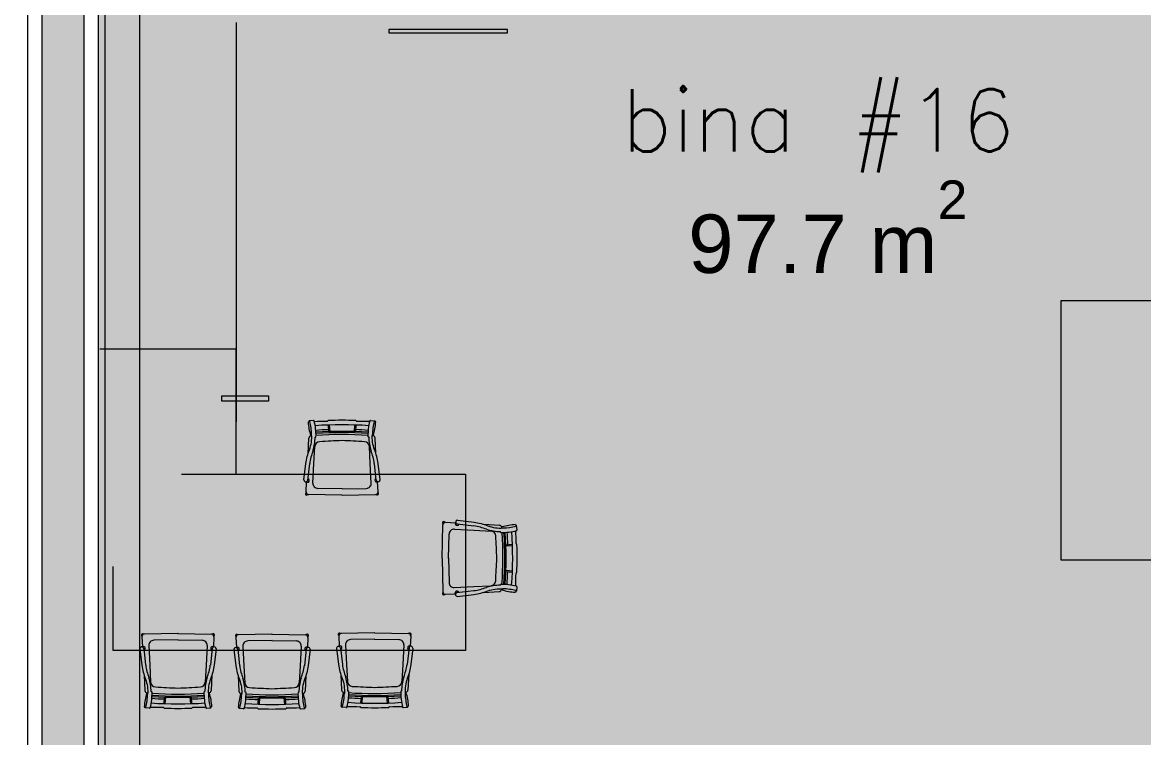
# Model space of a CAD drawing. Header units: millimetres. Extents: x 475616349 to 476941521, y 4620115302 to 4621446928.
# Drawn here: x 476497444 to 476502821, y 4620466805 to 4620470234 of the extents above; entities that cross this region are included whole.
import ezdxf

# ---------------------------------------------------------------- set-up
doc = ezdxf.new("R2010")
doc.units = ezdxf.units.MM
doc.header["$MEASUREMENT"] = 0
for name, color, linetype, lineweight in [('2D Drafting - General_Pen_No__1_Pen_No__7', 7, 'Continuous', 0), ('2D Drafting - General_Pen_No__250_Pen_No__7_Pen_No__7', 7, 'Continuous', 0), ('Annotation - Text_Pen_No__7_Pen_No__142', 142, 'Continuous', 0), ('G-Anno-Nplt_Pen_No__142', 142, 'Continuous', 0), ('G-Anno-Nplt_Pen_No__151', 151, 'Continuous', 0), ('G-Anno-Nplt_Pen_No__4', 7, 'Continuous', 0), ('New_0_Pen_No__7', 7, 'Continuous', 0), ('New_reg_nak_Pen_No__7', 7, 'Continuous', 0), ('New_zoma_Pen_No__4', 7, 'Continuous', 0), ('New_zoma_Pen_No__7', 7, 'Continuous', 0), ('zoma_Pen_No__142', 142, 'Continuous', 0), ('zoma_Pen_No__5_Pen_No__5', 5, 'Continuous', 0)]:
    doc.layers.add(name, color=color, linetype=linetype, lineweight=lineweight)
doc.layers.add('New_zoma', color=7, linetype='Continuous')
doc.layers.add('zoma', color=7, linetype='Continuous')
doc.styles.add('GENERATED_STYLE_1', font='arial.ttf')
doc.styles.add('GENERATED_STYLE_2', font='arial.ttf')
doc.dimstyles.new('GENERATED_STYLE__19', dxfattribs={"dimtxt": 100, "dimasz": 64.421331, "dimexe": 0.18, "dimexo": 3, "dimgap": 0.09, "dimtad": 1, "dimlfac": 0.001, "dimzin": 0, "dimdsep": 46, "dimtxsty": 'GENERATED_STYLE_1', "dimblk": 'ARROWHEAD_2', "dimblk1": 'ARROWHEAD_2', "dimblk2": 'ARROWHEAD_2', "dimcen": 0.09, "dimclrd": 7, "dimclre": 7, "dimclrt": 7, "dimadec": 0, "dimazin": 0, "dimtfac": 1, "dimtdec": 4, "dimtmove": 0, "dimatfit": 3, "dimfxl": 1, "dimtolj": 1, "dimtzin": 0, "dimarcsym": 0})
doc.dimstyles.new('GENERATED_STYLE__2', dxfattribs={"dimtxt": 200, "dimasz": 64.421331, "dimexe": 0.18, "dimexo": 3, "dimgap": 0.09, "dimtad": 1, "dimlfac": 0.001, "dimzin": 0, "dimdsep": 46, "dimtxsty": 'GENERATED_STYLE_2', "dimblk": 'ARROWHEAD_2', "dimblk1": 'ARROWHEAD_2', "dimblk2": 'ARROWHEAD_2', "dimcen": 0.09, "dimclrd": 142, "dimclre": 142, "dimclrt": 142, "dimadec": 0, "dimazin": 0, "dimtfac": 1, "dimtdec": 4, "dimtmove": 0, "dimatfit": 3, "dimfxl": 1, "dimtolj": 1, "dimtzin": 0, "dimarcsym": 0})

# ---------------------------------------------------------------- blocks, each defined once
blk = doc.blocks.new('*D1304', base_point=(476577134.1, 4620325125.7))
at = {"layer": 'New_zoma_Pen_No__4', "color": 7, "linetype": 'Continuous', "lineweight": 0, "transparency": 16777216}
for p, q in [((476497964, 4620474834.4), (476498048.8, 4620474785.5)), ((476498070, 4620474810), (476497942.9, 4620474810)), ((476498006.4, 4620466010), (476498006.4, 4620474810)), ((476497964, 4620466034.4), (476498048.8, 4620465985.5)), ((476498070, 4620466010), (476497942.9, 4620466010)), ((476498006.4, 4620465968.5), (476498006.4, 4620466010))]:
    blk.add_line(p, q, dxfattribs=at)
at = {"layer": 'New_zoma_Pen_No__7', "color": 7, "lineweight": 0, "transparency": 16777216, "insert": (476497986.4, 4620470276.9), "char_height": 100, "attachment_point": 7, "rotation": 90, "style": 'GENERATED_STYLE_1'}
blk.add_mtext('\\A1;{\\pql;\\fArial|b0|i0|c0|p34;8.80}', dxfattribs=at)
blk = doc.blocks.new('ARROWHEAD_2')
at = {"color": 0, "linetype": 'Continuous', "lineweight": 0}
for p, q in [((0, 0), (-1, 0)), ((-0.378, -0.655), (0.378, 0.655))]:
    blk.add_line(p, q, dxfattribs=at)
blk = doc.blocks.new('*D1428', base_point=(476577134.1, 4620325125.7))
at = {"layer": 'zoma_Pen_No__142', "color": 142, "linetype": 'Continuous', "lineweight": 0, "transparency": 16777216}
for p, q in [((476495885.3, 4620471385.5), (476495800.6, 4620471434.4)), ((476495842.9, 4620471410), (476495842.9, 4620471010)), ((476495885.3, 4620470985.5), (476495800.6, 4620471034.4)), ((476495779.4, 4620471010), (476495906.5, 4620471010)), ((476495842.9, 4620471010), (476495843, 4620464510))]:
    blk.add_line(p, q, dxfattribs=at)
blk = doc.blocks.new('*D1430', base_point=(476577134.1, 4620325125.7))
at = {"layer": 'zoma_Pen_No__142', "color": 142, "linetype": 'Continuous', "lineweight": 0, "transparency": 16777216}
for p, q in [((476495842.9, 4620471410), (476495842.9, 4620471010)), ((476495885.3, 4620470985.5), (476495800.6, 4620471034.4)), ((476495779.4, 4620471010), (476495906.5, 4620471010)), ((476495842.9, 4620471010), (476495843, 4620464510)), ((476495885.4, 4620464485.5), (476495800.6, 4620464534.4))]:
    blk.add_line(p, q, dxfattribs=at)
at = {"layer": 'zoma_Pen_No__142', "color": 142, "lineweight": 0, "transparency": 16777216, "char_height": 200, "attachment_point": 7, "rotation": 90.0005, "style": 'GENERATED_STYLE_2'}
for s, insert in [('\\A1;{\\pql;\\fArial CYR|b0|i0|c204|p34;6.50}', (476495803, 4620467493.9)), ('\\A1;{\\pql;\\fArial CYR|b0|i0|c204|p34;0.40}', (476495803, 4620464534.5))]:
    blk.add_mtext(s, dxfattribs=dict(at, insert=insert))
blk = doc.blocks.new('*D1431', base_point=(476577134.1, 4620325125.7))
at = {"layer": 'zoma_Pen_No__142', "color": 142, "linetype": 'Continuous', "lineweight": 0, "transparency": 16777216}
for p, q in [((476495842.9, 4620471010), (476495843, 4620464510)), ((476495779.4, 4620464510), (476495906.6, 4620464510)), ((476495885.4, 4620464485.5), (476495800.6, 4620464534.4)), ((476495843, 4620464510), (476495843, 4620464110)), ((476495800.6, 4620464134.4), (476495885.4, 4620464085.5)), ((476495779.4, 4620464110), (476495906.6, 4620464110)), ((476495843, 4620464110), (476495843, 4620464068.5))]:
    blk.add_line(p, q, dxfattribs=at)
blk = doc.blocks.new('*D1432', base_point=(476577134.1, 4620325125.7))
at = {"layer": 'zoma_Pen_No__142', "color": 142, "linetype": 'Continuous', "lineweight": 0, "transparency": 16777216}
for p, q in [((476495276.5, 4620481880), (476495403.6, 4620481880)), ((476495382.5, 4620481855.5), (476495297.7, 4620481904.4)), ((476495340.1, 4620481921.4), (476495340.1, 4620481880)), ((476495340.1, 4620481880), (476495340.2, 4620464110)), ((476495297.9, 4620464134.4), (476495382.6, 4620464085.5)), ((476495276.7, 4620464110), (476495403.8, 4620464110)), ((476495340.2, 4620464110), (476495340.2, 4620464068.5))]:
    blk.add_line(p, q, dxfattribs=at)
at = {"layer": 'zoma_Pen_No__142', "color": 142, "lineweight": 0, "transparency": 16777216, "insert": (476495300.2, 4620472653), "char_height": 200, "attachment_point": 7, "rotation": 90.0005, "style": 'GENERATED_STYLE_2'}
blk.add_mtext('\\A1;{\\pql;\\fArial CYR|b0|i0|c204|p34;17.77}', dxfattribs=at)

msp = doc.modelspace()

# ---------------------------------------------------------------- hatches: boundary and pattern name
at = {"layer": '2D Drafting - General_Pen_No__250_Pen_No__7_Pen_No__7', "linetype": 'Continuous', "lineweight": 0}
msp.add_hatch(color=7, dxfattribs=at).paths.add_polyline_path([(476497738.366, 4620471009.976), (476497538.366, 4620471009.976), (476497538.366, 4620464509.976), (476497738.366, 4620464509.976)])
at = {"layer": 'G-Anno-Nplt_Pen_No__151', "linetype": 'Continuous', "lineweight": 0, "true_color": 0x1f2f3f}
msp.add_hatch(color=169, dxfattribs=at).paths.add_polyline_path([(476497738.366, 4620474509.976), (476497938.366, 4620474509.976), (476497938.366, 4620474809.976), (476498138.366, 4620474809.976), (476498138.366, 4620475500.163), (476497738.366, 4620475500.163), (476497738.366, 4620475712.812), (476497808.366, 4620475712.812), (476497808.366, 4620480439.976), (476501308.548, 4620480439.976), (476501308.548, 4620481539.976), (476504368.366, 4620481539.976), (476504368.366, 4620481339.976), (476504368.366, 4620477603.595), (476504368.366, 4620474679.976), (476504068.366, 4620474679.976), (476504068.366, 4620473968.957), (476504538.366, 4620473968.957), (476504538.366, 4620471409.976), (476504438.366, 4620471409.976), (476504438.366, 4620471129.975), (476504368.366, 4620471129.975), (476504368.366, 4620470939.976), (476504468.366, 4620470939.976), (476504468.366, 4620466079.976), (476497808.366, 4620466079.975), (476497808.366, 4620470349.788), (476498208.366, 4620470349.788), (476498208.366, 4620471179.976), (476498008.366, 4620471179.976), (476498008.366, 4620471479.976), (476497808.366, 4620471479.976), (476497808.366, 4620473782.811), (476497738.366, 4620473782.811)])

# ---------------------------------------------------------------- linework, layer by layer
at = {"layer": '2D Drafting - General_Pen_No__1_Pen_No__7', "color": 7, "linetype": 'Continuous', "lineweight": 0, "flags": 128}
msp.add_lwpolyline([(476497538.366, 4620464509.976), (476497538.366, 4620471009.976), (476497838.366, 4620471009.976), (476497838.366, 4620464509.976)], close=True, dxfattribs=at)
at = {"layer": 'G-Anno-Nplt_Pen_No__4', "color": 7, "linetype": 'Continuous', "lineweight": 0, "flags": 128}
msp.add_lwpolyline([(476504468.366, 4620466079.976), (476497808.366, 4620466079.975), (476497808.366, 4620470349.788), (476498208.366, 4620470349.788), (476498208.366, 4620471179.976), (476498008.366, 4620471179.976), (476498008.366, 4620471479.976), (476497808.366, 4620471479.976), (476497808.366, 4620473782.811), (476497738.366, 4620473782.811), (476497738.366, 4620474509.976), (476497938.366, 4620474509.976), (476497938.366, 4620474809.976), (476498138.366, 4620474809.976), (476498138.366, 4620475500.163), (476497738.366, 4620475500.163), (476497738.366, 4620475712.812), (476497808.366, 4620475712.812), (476497808.366, 4620480439.976)], dxfattribs=at)
at = {"layer": 'New_0_Pen_No__7', "color": 7, "linetype": 'Continuous', "lineweight": 0}
for p, q in [((476498814.414, 4620468317.79), (476498818.09, 4620468318.727)), ((476498818.016, 4620468319.018), (476498818.09, 4620468318.727)), ((476498839.844, 4620468325.493), (476498818.688, 4620468322.97)), ((476498908.576, 4620468323.865), (476498907.313, 4620468322.239)), ((476498909.488, 4620468303.332), (476498912.377, 4620468272.047)), ((476498915.573, 4620468303.643), (476498918.469, 4620468272.266)), ((476499037.32, 4620468303.777), (476499034.492, 4620468272.394)), ((476499043.405, 4620468303.48), (476499040.586, 4620468272.189)), ((476499044.272, 4620468324.015), (476499045.538, 4620468322.391)), ((476499113, 4620468325.794), (476499134.162, 4620468323.318)), ((476499134.843, 4620468319.367), (476499134.769, 4620468319.076)), ((476499138.447, 4620468318.147), (476499134.769, 4620468319.076)), ((476498813.584, 4620468165.987), (476498817.425, 4620468240.53)), ((476498850.056, 4620468245.924), (476498848.023, 4620468245.909)), ((476499102.964, 4620468246.203), (476499104.997, 4620468246.192)), ((476499139.611, 4620468166.346), (476499135.606, 4620468240.881)), ((476498842.05, 4620468118.683), (476498846.263, 4620468200.444)), ((476499112.105, 4620468118.981), (476499107.712, 4620468200.732)), ((476498812.265, 4620468038.012), (476498821.536, 4620468118.661)), ((476498837.234, 4620468025.21), (476498842.05, 4620468118.683)), ((476499117.128, 4620468025.518), (476499112.105, 4620468118.981)), ((476499141.213, 4620468038.374), (476499131.764, 4620468119.003)), ((476498804.14, 4620467982.697), (476498806.594, 4620468030.316)), ((476498817.502, 4620468043.814), (476498816.4, 4620468044.731)), ((476499135.963, 4620468044.165), (476499137.063, 4620468045.084)), ((476499149.46, 4620467983.078), (476499146.901, 4620468030.691)), ((476498976.283, 4620467967.262), (476498816.098, 4620467969.898)), ((476498977.745, 4620467997.693), (476498861.149, 4620467999.612)), ((476498976.677, 4620467997.691), (476499093.268, 4620467999.867)), ((476498977.351, 4620467967.263), (476499137.53, 4620467970.253)), ((476499457.667, 4620467665.569), (476499460.952, 4620467825.742)), ((476499473.8, 4620467837.648), (476499521.408, 4620467835.001)), ((476499516.178, 4620467804.382), (476499609.631, 4620467799.187)), ((476499529.081, 4620467829.298), (476499609.691, 4620467819.701)), ((476499534.861, 4620467824.038), (476499535.783, 4620467825.136)), ((476499609.631, 4620467799.187), (476499691.373, 4620467794.643)), ((476499657.05, 4620467827.461), (476499731.577, 4620467823.318)), ((476499736.838, 4620467790.666), (476499736.831, 4620467792.699)), ((476499808.848, 4620467826.016), (476499809.77, 4620467822.336)), ((476499810.061, 4620467822.409), (476499809.77, 4620467822.336)), ((476499816.448, 4620467800.555), (476499814.011, 4620467821.721)), ((476499488.091, 4620467663.983), (476499490.483, 4620467780.57)), ((476499794.005, 4620467731.001), (476499762.709, 4620467728.239)), ((476499794.291, 4620467724.915), (476499762.903, 4620467722.146)), ((476499814.541, 4620467731.83), (476499812.92, 4620467733.099)), ((476499457.664, 4620467664.5), (476499460.004, 4620467504.311)), ((476499488.095, 4620467665.052), (476499489.798, 4620467548.452)), ((476499793.61, 4620467597.085), (476499762.331, 4620467600.031)), ((476499793.932, 4620467603.169), (476499762.561, 4620467606.123)), ((476499814.141, 4620467596.135), (476499812.513, 4620467594.875)), ((476499515.352, 4620467524.489), (476499608.834, 4620467529.133)), ((476499608.834, 4620467529.133), (476499690.602, 4620467533.195)), ((476499736.092, 4620467537.758), (476499736.073, 4620467535.725)), ((476499815.642, 4620467527.4), (476499813.08, 4620467506.248)), ((476499472.781, 4620467492.329), (476499520.404, 4620467494.695)), ((476499528.111, 4620467500.352), (476499608.776, 4620467509.474)), ((476499533.922, 4620467505.578), (476499534.837, 4620467504.475)), ((476499656.088, 4620467501.435), (476499730.638, 4620467505.138)), ((476499807.892, 4620467501.984), (476499808.836, 4620467505.658)), ((476499809.127, 4620467505.584), (476499808.836, 4620467505.658)), ((476499132.956, 4620467307.1), (476498972.776, 4620467304.198)), ((476499134.025, 4620467307.101), (476499294.209, 4620467304.378)), ((476498017.282, 4620467288.394), (476498019.815, 4620467240.78)), ((476498189.399, 4620467304.116), (476498029.218, 4620467301.213)), ((476498190.057, 4620467273.687), (476498073.464, 4620467271.574)), ((476498188.988, 4620467273.687), (476498305.584, 4620467271.704)), ((476498190.467, 4620467304.116), (476498350.651, 4620467301.393)), ((476498362.602, 4620467288.588), (476498360.122, 4620467240.97)), ((476498468.159, 4620467285.41), (476498470.692, 4620467237.795)), ((476498640.276, 4620467301.131), (476498480.096, 4620467298.229)), ((476498640.934, 4620467270.703), (476498524.342, 4620467268.59)), ((476498639.866, 4620467270.702), (476498756.461, 4620467268.72)), ((476498641.345, 4620467301.132), (476498801.528, 4620467298.409)), ((476498813.479, 4620467285.603), (476498811, 4620467237.986)), ((476498960.84, 4620467291.379), (476498963.372, 4620467243.764)), ((476499133.615, 4620467276.671), (476499017.022, 4620467274.559)), ((476499132.546, 4620467276.671), (476499249.141, 4620467274.689)), ((476499306.159, 4620467291.572), (476499303.68, 4620467243.955)), ((476498025.499, 4620467233.093), (476498034.904, 4620467152.46)), ((476498030.745, 4620467227.3), (476498029.645, 4620467226.382)), ((476498049.591, 4620467245.937), (476498054.563, 4620467152.471)), ((476498329.485, 4620467246.093), (476498324.618, 4620467152.622)), ((476498354.447, 4620467233.278), (476498345.132, 4620467152.634)), ((476498349.207, 4620467227.479), (476498350.308, 4620467226.561)), ((476498476.376, 4620467230.109), (476498485.781, 4620467149.476)), ((476498481.623, 4620467224.316), (476498480.522, 4620467223.397)), ((476498500.469, 4620467242.952), (476498505.44, 4620467149.487)), ((476498780.363, 4620467243.109), (476498775.496, 4620467149.638)), ((476498805.324, 4620467230.293), (476498796.01, 4620467149.65)), ((476498800.084, 4620467224.494), (476498801.186, 4620467223.577)), ((476498969.057, 4620467236.078), (476498978.461, 4620467155.444)), ((476498974.303, 4620467230.285), (476498973.203, 4620467229.366)), ((476498993.149, 4620467248.921), (476498998.121, 4620467155.455)), ((476499273.043, 4620467249.078), (476499268.176, 4620467155.607)), ((476499298.004, 4620467236.262), (476499288.69, 4620467155.618)), ((476499292.764, 4620467230.463), (476499293.866, 4620467229.546)), ((476498054.563, 4620467152.471), (476498058.912, 4620467070.718)), ((476498324.618, 4620467152.622), (476498320.361, 4620467070.864)), ((476498505.44, 4620467149.487), (476498509.789, 4620467067.734)), ((476498775.496, 4620467149.638), (476498771.238, 4620467067.88)), ((476498998.121, 4620467155.455), (476499002.469, 4620467073.702)), ((476499268.176, 4620467155.607), (476499263.919, 4620467073.849)), ((476498027.031, 4620467105.12), (476498030.996, 4620467030.584)), ((476498353.058, 4620467105.303), (476498349.177, 4620467030.762)), ((476498477.908, 4620467102.136), (476498481.873, 4620467027.599)), ((476498803.936, 4620467102.319), (476498800.054, 4620467027.778)), ((476498970.589, 4620467108.105), (476498974.554, 4620467033.568)), ((476499296.616, 4620467108.287), (476499292.734, 4620467033.746)), ((476498063.635, 4620467025.244), (476498061.602, 4620467025.256)), ((476498123.163, 4620466967.935), (476498125.999, 4620466999.225)), ((476498129.248, 4620466967.635), (476498132.093, 4620466999.016)), ((476498250.995, 4620466967.703), (476498248.115, 4620466999.081)), ((476498257.08, 4620466968.01), (476498254.208, 4620466999.296)), ((476498316.543, 4620467025.386), (476498318.577, 4620467025.4)), ((476498514.513, 4620467022.26), (476498512.479, 4620467022.272)), ((476498574.041, 4620466964.951), (476498576.877, 4620466996.24)), ((476498580.125, 4620466964.65), (476498582.97, 4620466996.032)), ((476498701.873, 4620466964.719), (476498698.993, 4620466996.097)), ((476498707.957, 4620466965.026), (476498705.086, 4620466996.312)), ((476498767.421, 4620467022.401), (476498769.454, 4620467022.416)), ((476499007.193, 4620467028.228), (476499005.16, 4620467028.24)), ((476499066.721, 4620466970.92), (476499069.557, 4620467002.209)), ((476499072.806, 4620466970.619), (476499075.65, 4620467002)), ((476499194.553, 4620466970.687), (476499191.673, 4620467002.065)), ((476499200.637, 4620466970.995), (476499197.766, 4620467002.281)), ((476499260.101, 4620467028.37), (476499262.134, 4620467028.384)), ((476498028.113, 4620466953.319), (476498031.791, 4620466952.388)), ((476498031.717, 4620466952.097), (476498031.791, 4620466952.388)), ((476498053.556, 4620466945.658), (476498032.395, 4620466948.146)), ((476498122.285, 4620466947.401), (476498121.019, 4620466949.025)), ((476498257.981, 4620466947.477), (476498259.245, 4620466949.102)), ((476498326.712, 4620466945.811), (476498347.87, 4620466948.323)), ((476498352.146, 4620466953.501), (476498348.47, 4620466952.566)), ((476498348.544, 4620466952.275), (476498348.47, 4620466952.566)), ((476498478.99, 4620466950.335), (476498482.668, 4620466949.404)), ((476498482.594, 4620466949.113), (476498482.668, 4620466949.404)), ((476498504.434, 4620466942.674), (476498483.273, 4620466945.162)), ((476498573.162, 4620466944.416), (476498571.897, 4620466946.041)), ((476498708.858, 4620466944.492), (476498710.122, 4620466946.118)), ((476498777.589, 4620466942.827), (476498798.747, 4620466945.338)), ((476498803.024, 4620466950.517), (476498799.347, 4620466949.582)), ((476498799.421, 4620466949.29), (476498799.347, 4620466949.582)), ((476498971.671, 4620466956.304), (476498975.348, 4620466955.373)), ((476498975.275, 4620466955.082), (476498975.348, 4620466955.373)), ((476498997.114, 4620466948.643), (476498975.953, 4620466951.13)), ((476499065.843, 4620466950.385), (476499064.577, 4620466952.009)), ((476499201.539, 4620466950.461), (476499202.802, 4620466952.087)), ((476499270.269, 4620466948.796), (476499291.427, 4620466951.307)), ((476499295.704, 4620466956.485), (476499292.027, 4620466955.55)), ((476499292.101, 4620466955.259), (476499292.027, 4620466955.55))]:
    msp.add_line(p, q, dxfattribs=at)
for points in [[(476498468.819, 4620470233.572), (476498468.819, 4620468318.461)], [(476498468.819, 4620468067.635), (476498468.819, 4620468667.635), (476497814.653, 4620468667.635)], [(476498794.123, 4620468040.097), (476498803.152, 4620468118.64)], [(476499159.35, 4620468040.5), (476499150.148, 4620468119.023)], [(476498206.651, 4620468067.635), (476499569.057, 4620468067.635), (476499569.057, 4620467222.175), (476497878.819, 4620467222.175), (476497878.819, 4620467625.673)], [(476499531.24, 4620467847.432), (476499609.746, 4620467838.085)], [(476499530.162, 4620467482.206), (476499608.722, 4620467491.09)], [(476498007.361, 4620467230.978), (476498016.52, 4620467152.45)], [(476498372.587, 4620467231.182), (476498363.516, 4620467152.644)], [(476498458.238, 4620467227.993), (476498467.397, 4620467149.465)], [(476498823.465, 4620467228.198), (476498814.394, 4620467149.66)], [(476498950.918, 4620467233.962), (476498960.077, 4620467155.434)], [(476499316.145, 4620467234.167), (476499307.074, 4620467155.628)]]:
    msp.add_lwpolyline(points, dxfattribs=at)
for points in [[(476499201.232, 4620470198.918), (476499201.232, 4620470184.088), (476499770.705, 4620470184.088), (476499770.705, 4620470198.918)], [(476502424.253, 4620467657.44), (476503238, 4620467657.44), (476503238, 4620468898.145), (476502424.253, 4620468898.145)], [(476498399.802, 4620468443.135), (476498623.298, 4620468443.135), (476498623.298, 4620468418.319), (476498399.802, 4620468418.319)]]:
    msp.add_lwpolyline(points, close=True, dxfattribs=at)
for points in [[(476498803.207, 4620468118.641, -0.05838097), (476498820.268, 4620468185.349, 0.11288216), (476498830.692, 4620468258.156)], [(476499150.093, 4620468119.023, 0.05838097), (476499132.885, 4620468185.694, -0.11288216), (476499122.301, 4620468258.477)], [(476498802.74, 4620468030.933), (476498805.063, 4620468030.604, -0.08130171), (476498810.407, 4620468028.932)], [(476499150.753, 4620468031.317), (476499148.432, 4620468030.983, 0.08130171), (476499143.091, 4620468029.299)], [(476499522.041, 4620467838.852), (476499521.702, 4620467836.531, -0.08130171), (476499520.009, 4620467831.193)], [(476499609.746, 4620467838.029, -0.05838097), (476499676.384, 4620467820.699, 0.11288216), (476499749.148, 4620467809.98)], [(476499521.015, 4620467490.84), (476499520.689, 4620467493.163, 0.08130171), (476499519.028, 4620467498.511)], [(476499608.722, 4620467491.145, 0.05838097), (476499675.462, 4620467508.083, -0.11288216), (476499748.288, 4620467518.372)], [(476498015.963, 4620467240.156), (476498018.284, 4620467240.489, 0.08130171), (476498023.626, 4620467242.17)], [(476498363.975, 4620467240.351), (476498361.653, 4620467240.682, -0.08130171), (476498356.31, 4620467242.356)], [(476498466.84, 4620467237.172), (476498469.162, 4620467237.505, 0.08130171), (476498474.503, 4620467239.185)], [(476498814.853, 4620467237.367), (476498812.531, 4620467237.697, -0.08130171), (476498807.187, 4620467239.372)], [(476498959.52, 4620467243.14), (476498961.842, 4620467243.473, 0.08130171), (476498967.184, 4620467245.154)], [(476499307.533, 4620467243.335), (476499305.211, 4620467243.666, -0.08130171), (476499299.867, 4620467245.34)], [(476498016.575, 4620467152.45, 0.05838097), (476498033.747, 4620467085.77, -0.11288216), (476498044.291, 4620467012.98)], [(476498363.461, 4620467152.644, -0.05838097), (476498346.364, 4620467085.945, 0.11288216), (476498335.901, 4620467013.144)], [(476498467.453, 4620467149.465, 0.05838097), (476498484.624, 4620467082.785, -0.11288216), (476498495.169, 4620467009.996)], [(476498814.338, 4620467149.66, -0.05838097), (476498797.241, 4620467082.96, 0.11288216), (476498786.778, 4620467010.159)], [(476498960.133, 4620467155.434, 0.05838097), (476498977.305, 4620467088.754, -0.11288216), (476498987.849, 4620467015.965)], [(476499307.019, 4620467155.628, -0.05838097), (476499289.922, 4620467088.929, 0.11288216), (476499279.459, 4620467016.128)]]:
    msp.add_lwpolyline(points, format="xyb", dxfattribs=at)
for centre, radius, start, end in [((476499422.695, 4620445110.166), 23220.515, 91.101231, 91.2629052), ((476498581.322, 4620445109.239), 23220.515, 88.8633845, 89.0250587), ((476499091.754, 4620468334.503), 277.843, 183.448597, 196.847169), ((476498820.61, 4620468320.61), 3.044, 129.159043, 211.547831), ((476498819.048, 4620468319.948), 3.044, 14.411447, 96.800229), ((476498551.717, 4620468251.252), 279.06, 1.41759, 14.411445), ((476498840.205, 4620468322.471), 3.044, 14.411451, 96.800225), ((476498572.873, 4620468253.775), 279.06, 358.754779, 14.411445), ((476499428.58, 4620445106.452), 23220.515, 91.292078, 91.4424412), ((476498976.72, 4620466549.743), 1755.051, 85.815151, 94.203832), ((476498978.414, 4620466518.239), 1764.182, 92.172535, 94.145759), ((476498978.414, 4620466518.239), 1755.051, 85.980531, 94.145759), ((476498904.909, 4620468324.106), 3.044, 271.292069, 322.168652), ((476498910.98, 4620468321.998), 3.044, 91.2629, 142.168644), ((476498978.414, 4620466518.239), 1764.182, 85.980531, 87.953755), ((476499041.872, 4620468322.142), 3.044, 37.957628, 88.863387), ((476499047.938, 4620468324.263), 3.044, 217.957615, 268.834211), ((476498575.444, 4620445105.511), 23220.515, 88.6838475, 88.8342108), ((476499380.128, 4620468254.665), 279.06, 165.714845, 181.371511), ((476499112.646, 4620468322.771), 3.044, 83.326049, 165.714842), ((476499401.291, 4620468252.188), 279.06, 165.714845, 178.7087), ((476498861.071, 4620468334.249), 277.843, 343.279121, 356.677692), ((476499133.808, 4620468320.295), 3.044, 83.326055, 165.714857), ((476499132.245, 4620468320.954), 3.044, 328.578458, 50.967248), ((476498829.583, 4620468239.904), 12.174, 98.199917, 177.050359), ((476498828.749, 4620468254.861), 3.044, 196.847175, 273.135668), ((476500096.503, 4620445113.176), 23173.34, 93.1302774, 93.1356583), ((476498584.111, 4620468253.611), 264.024, 343.539, 358.328347), ((476498870.579, 4620468199.191), 24.348, 93.040761, 177.050359), ((476498850.042, 4620468247.75), 1.826, 270.430594, 358.754778), ((476498978.414, 4620466518.239), 1748.964, 85.974593, 94.151696), ((476498978.414, 4620466518.239), 1739.833, 85.957384, 94.168906), ((476500096.935, 4620445113.184), 23142.905, 92.7745716, 93.0407614), ((476497907.931, 4620445110.772), 23142.905, 87.0855282, 87.3517179), ((476499083.399, 4620468199.425), 24.348, 3.075932, 87.085528), ((476499102.974, 4620468248.029), 1.826, 181.371515, 269.695689), ((476499368.891, 4620468254.476), 264.024, 181.797943, 196.58729), ((476497907.505, 4620445110.764), 23173.34, 86.9906224, 86.9960034), ((476499124.251, 4620468255.186), 3.044, 266.990623, 343.279126), ((476499123.449, 4620468240.228), 12.174, 3.075932, 81.926371), ((476499096.425, 4620468079.186), 277.599, 158.971742, 171.824801), ((476498856.963, 4620468078.922), 277.599, 8.301488, 21.154548), ((476498803.315, 4620468040.107), 9.192, 180.063148, 0.063143), ((476498810.283, 4620468038.124), 9.192, 270.774773, 38.246102), ((476498814.187, 4620468046.223), 1.085, 199.923352, 284.262495), ((476498814.995, 4620468043.042), 2.196, 50.238305, 104.262529), ((476498861.55, 4620468023.957), 24.348, 177.050357, 269.05713), ((476499092.814, 4620468024.212), 24.348, 271.069159, 3.075932), ((476499143.195, 4620468038.49), 9.192, 141.880188, 269.351518), ((476499138.472, 4620468043.399), 2.196, 75.863781, 129.887992), ((476499139.273, 4620468046.581), 1.085, 255.863755, 340.202947), ((476499150.158, 4620468040.49), 9.192, 180.063143, 0.063148), ((476498807.402, 4620467973.76), 6.087, 118.576228, 327.531254), ((476498816.298, 4620467982.071), 12.174, 177.050357, 269.05713), ((476498976.784, 4620467997.693), 30.436, 269.057145, 271.069175), ((476498976.81, 4620467973.341), 6.087, 269.057145, 271.069175), ((476499137.303, 4620467982.425), 12.174, 271.069162, 3.075933), ((476499146.217, 4620467974.133), 6.087, 212.595042, 61.550055), ((476499531.213, 4620467838.24), 9.192, 89.830995, 269.830995), ((476499464.849, 4620467834.422), 6.087, 28.344082, 237.299104), ((476499473.124, 4620467825.492), 12.174, 86.818205, 178.824986), ((476499514.826, 4620467780.071), 24.348, 86.818207, 178.82498), ((476499529.2, 4620467831.28), 9.192, 180.542617, 308.013956), ((476499534.1, 4620467826.548), 2.196, 320.006141, 14.030363), ((476499537.284, 4620467827.344), 1.085, 109.691201, 194.030386), ((476499569.103, 4620467544.974), 277.599, 68.739592, 81.592652), ((476499745.603, 4620468056.577), 264.024, 253.30685, 268.096197), ((476499690.022, 4620467770.332), 24.348, 2.808609, 86.818207), ((476499730.901, 4620467811.162), 12.174, 7.967771, 86.818207), ((476499738.665, 4620467790.672), 1.826, 180.198467, 268.522627), ((476499745.812, 4620468067.814), 279.06, 268.522629, 284.179295), ((476499745.861, 4620467811.936), 3.044, 106.615018, 182.90352), ((476476599.23, 4620466637.952), 23173.34, 2.8981409, 2.9035219), ((476498008.647, 4620467669.309), 1739.833, 355.725234, 3.936756), ((476499824.437, 4620467548.611), 277.843, 93.216448, 106.615019), ((476499743.375, 4620468088.981), 279.06, 271.18544, 284.179295), ((476498008.647, 4620467669.309), 1748.964, 355.742443, 3.919546), ((476498008.647, 4620467669.309), 1755.051, 355.748381, 3.913608), ((476498008.647, 4620467669.309), 1764.182, 1.940385, 3.913608), ((476498040.158, 4620467670.875), 1755.051, 355.583001, 3.971682), ((476499811.643, 4620467819.809), 3.044, 38.926905, 121.315687), ((476476595.212, 4620467305.902), 23220.515, 1.0599285, 1.2102918), ((476499810.987, 4620467821.373), 3.044, 284.179293, 6.568084), ((476499813.424, 4620467800.206), 3.044, 284.17929, 6.568087), ((476476599.236, 4620466637.525), 23142.905, 2.5424216, 2.8086114), ((476499814.797, 4620467735.496), 3.044, 181.059936, 231.936511), ((476499812.665, 4620467729.434), 3.044, 1.030746, 51.936503), ((476476598.95, 4620467311.772), 23220.515, 0.8690812, 1.0307554), ((476499463.744, 4620467665.017), 6.087, 178.824978, 180.837003), ((476499488.096, 4620467664.945), 30.436, 178.824982, 180.837012), ((476476605.693, 4620468826.521), 23142.905, 356.8533781, 357.1195678), ((476476601.432, 4620468153.142), 23220.515, 358.6312341, 358.7929083), ((476498008.647, 4620467669.309), 1764.182, 355.748381, 357.721605), ((476476597.728, 4620468159.035), 23220.515, 358.4516977, 358.602061), ((476499814.375, 4620467592.468), 3.044, 127.725483, 178.602055), ((476499812.279, 4620467598.542), 3.044, 307.725483, 358.631237), ((476499514.144, 4620467548.808), 24.348, 180.837009, 272.843783), ((476499569.81, 4620467784.435), 277.599, 278.069338, 290.922398), ((476499743.288, 4620467271.8), 264.024, 91.565793, 106.355139), ((476499689.394, 4620467557.513), 24.348, 272.843782, 356.853378), ((476499737.918, 4620467537.741), 1.826, 91.139361, 179.46353), ((476499743.431, 4620467260.562), 279.06, 75.482695, 91.139361), ((476499812.621, 4620467527.766), 3.044, 353.093898, 75.482695), ((476499463.85, 4620467495.608), 6.087, 122.362886, 331.317906), ((476499472.177, 4620467504.488), 12.174, 180.837009, 272.843783), ((476499528.218, 4620467498.37), 9.192, 51.648032, 179.119374), ((476499530.19, 4620467491.398), 9.192, 89.830995, 269.830994), ((476499533.146, 4620467503.073), 2.196, 345.631618, 39.655851), ((476499536.325, 4620467502.258), 1.085, 165.631623, 249.970791), ((476499730.034, 4620467517.297), 12.174, 272.843784, 351.694222), ((476499744.989, 4620467516.435), 3.044, 176.758476, 253.04697), ((476476605.687, 4620468826.949), 23173.34, 356.7584684, 356.7638493), ((476499825.117, 4620467779.292), 277.843, 253.04697, 266.445542), ((476499740.869, 4620467239.41), 279.06, 75.482695, 88.47655), ((476499810.724, 4620467508.174), 3.044, 238.346305, 320.735092), ((476499810.059, 4620467506.614), 3.044, 353.093898, 75.482695), ((476498964.087, 4620467300.322), 6.087, 32.563993, 241.519008), ((476499133.508, 4620467276.669), 30.436, 89.02609, 91.038119), ((476499133.494, 4620467301.022), 6.087, 89.026189, 91.038219), ((476499302.902, 4620467300.511), 6.087, 298.545183, 147.500212), ((476498020.529, 4620467297.337), 6.087, 32.563994, 241.519007), ((476498029.439, 4620467289.041), 12.174, 91.038113, 183.04489), ((476498073.905, 4620467247.23), 24.348, 91.038114, 183.044889), ((476498189.95, 4620467273.685), 30.436, 89.02609, 91.038119), ((476498189.937, 4620467298.037), 6.087, 89.02594, 91.037969), ((476498305.17, 4620467247.36), 24.348, 357.019312, 89.026085), ((476498350.444, 4620467289.221), 12.174, 357.019314, 89.026083), ((476498359.344, 4620467297.527), 6.087, 298.545192, 147.500203), ((476498471.407, 4620467294.353), 6.087, 32.563985, 241.519016), ((476498480.316, 4620467286.057), 12.174, 91.038116, 183.044887), ((476498524.783, 4620467244.246), 24.348, 91.038114, 183.044886), ((476498640.828, 4620467270.701), 30.436, 89.02609, 91.038119), ((476498640.814, 4620467295.053), 6.087, 89.02594, 91.037969), ((476498756.047, 4620467244.375), 24.348, 357.019311, 89.026083), ((476498801.321, 4620467286.237), 12.174, 357.019307, 89.026086), ((476498810.222, 4620467294.543), 6.087, 298.545183, 147.500212), ((476498972.997, 4620467292.025), 12.174, 91.038115, 183.044884), ((476499017.463, 4620467250.214), 24.348, 91.038113, 183.044887), ((476499248.727, 4620467250.344), 24.348, 357.019312, 89.026085), ((476499294.002, 4620467292.205), 12.174, 357.019314, 89.026083), ((476498016.553, 4620467230.983), 9.192, 0.032097, 180.032096), ((476498023.517, 4620467232.978), 9.192, 321.84914, 89.320473), ((476498027.434, 4620467224.886), 1.085, 75.83273, 160.1719), ((476498028.237, 4620467228.068), 2.196, 255.832722, 309.856944), ((476498356.429, 4620467233.165), 9.192, 90.743726, 218.21506), ((476498351.714, 4620467228.249), 2.196, 230.207237, 284.23146), ((476498352.521, 4620467225.068), 1.085, 19.892345, 104.231476), ((476498363.395, 4620467231.177), 9.192, 0.032097, 180.032103), ((476498467.43, 4620467227.999), 9.192, 0.032097, 180.032103), ((476498474.394, 4620467229.994), 9.192, 321.849144, 89.320472), ((476498478.312, 4620467221.902), 1.085, 75.832726, 160.171907), ((476498479.115, 4620467225.083), 2.196, 255.832743, 309.856975), ((476498807.306, 4620467230.181), 9.192, 90.743726, 218.215058), ((476498802.591, 4620467225.265), 2.196, 230.207226, 284.231472), ((476498803.398, 4620467222.084), 1.085, 19.892292, 104.231463), ((476498814.273, 4620467228.193), 9.192, 0.032103, 180.032097), ((476498960.11, 4620467233.967), 9.192, 0.032103, 180.032097), ((476498967.075, 4620467235.963), 9.192, 321.849142, 89.320471), ((476498970.992, 4620467227.87), 1.085, 75.832754, 160.171877), ((476498971.795, 4620467231.052), 2.196, 255.832723, 309.856943), ((476499299.987, 4620467236.149), 9.192, 90.743727, 218.215056), ((476499295.272, 4620467231.233), 2.196, 230.207258, 284.231491), ((476499296.078, 4620467228.052), 1.085, 19.892263, 104.231493), ((476499306.953, 4620467234.162), 9.192, 0.032103, 180.032097), ((476498309.727, 4620467192.391), 277.599, 188.270443, 201.123502), ((476498070.265, 4620467192.257), 277.599, 338.940697, 351.793756), ((476498760.604, 4620467189.407), 277.599, 188.270443, 201.123502), ((476498521.142, 4620467189.273), 277.599, 338.940697, 351.793756), ((476499253.284, 4620467195.376), 277.599, 188.270443, 201.123502), ((476499013.822, 4620467195.242), 277.599, 338.940697, 351.793756), ((476497797.703, 4620467017.115), 264.024, 1.766898, 16.556244), ((476498582.484, 4620467017.555), 264.024, 163.507955, 178.297301), ((476499033.362, 4620467014.571), 264.024, 163.507955, 178.297301), ((476498741.261, 4620467020.1), 264.024, 1.766898, 16.556244), ((476499526.042, 4620467020.539), 264.024, 163.507955, 178.297301), ((476498083.226, 4620467072.011), 24.348, 183.04489, 267.054482), ((476499271.204, 4620490160.024), 23142.905, 267.0544824, 267.3206721), ((476497082.199, 4620490158.798), 23142.905, 272.7435263, 273.009716), ((476498296.046, 4620467072.13), 24.348, 273.009717, 357.019311), ((476498248.581, 4620467014.131), 264.024, 1.766897, 16.556244), ((476498534.103, 4620467069.027), 24.348, 183.044886, 267.054483), ((476499722.081, 4620490157.04), 23142.905, 267.0544829, 267.3206726), ((476497533.076, 4620490155.814), 23142.905, 272.7435263, 273.009716), ((476498746.923, 4620467069.146), 24.348, 273.009715, 357.019312), ((476499026.783, 4620467074.996), 24.348, 183.044886, 267.054483), ((476500214.761, 4620490163.009), 23142.905, 267.0544829, 267.3206726), ((476498025.756, 4620490161.782), 23142.905, 272.7435263, 273.009716), ((476499239.603, 4620467075.115), 24.348, 273.009716, 357.019314), ((476498305.48, 4620466937.067), 277.843, 163.248075, 176.646647), ((476498043.153, 4620467031.23), 12.174, 183.044887, 261.895327), ((476497765.305, 4620467019.42), 279.06, 345.683799, 358.677654), ((476498042.343, 4620467016.272), 3.044, 86.959573, 163.248091), ((476499271.635, 4620490160.032), 23173.34, 266.9595631, 266.9649441), ((476497786.466, 4620467016.933), 279.06, 345.683799, 1.340465), ((476498063.624, 4620467023.418), 1.826, 1.340467, 89.664623), ((476498189.121, 4620468753.14), 1764.182, 265.949486, 267.92271), ((476498189.121, 4620468753.14), 1755.051, 265.949486, 274.114713), ((476498189.121, 4620468753.14), 1748.964, 265.943548, 274.120651), ((476498189.121, 4620468753.14), 1739.833, 265.926339, 274.13786), ((476498189.121, 4620468753.14), 1764.182, 272.141489, 274.114713), ((476498593.722, 4620467017.385), 279.06, 178.723733, 194.380399), ((476498316.556, 4620467023.56), 1.826, 90.39957, 178.723696), ((476497082.628, 4620490158.806), 23173.34, 273.0992397, 273.1046206), ((476498614.88, 4620467019.896), 279.06, 181.386545, 194.3804), ((476498337.846, 4620467016.438), 3.044, 16.81613, 93.104628), ((476498337.019, 4620467031.395), 12.174, 278.168872, 357.019314), ((476498074.797, 4620466936.938), 277.843, 3.417552, 16.816124), ((476498756.358, 4620466934.083), 277.843, 163.248075, 176.646647), ((476498494.03, 4620467028.246), 12.174, 183.044887, 261.895327), ((476498216.183, 4620467016.436), 279.06, 345.683799, 358.677654), ((476498493.22, 4620467013.288), 3.044, 86.959583, 163.248079), ((476499722.513, 4620490157.047), 23173.34, 266.9595631, 266.9649441), ((476498237.344, 4620467013.948), 279.06, 345.683799, 1.340465), ((476498514.502, 4620467020.434), 1.826, 1.340489, 89.664629), ((476498639.999, 4620468750.156), 1764.182, 265.949486, 267.922709), ((476498639.999, 4620468750.156), 1755.051, 265.949486, 274.114713), ((476498639.999, 4620468750.156), 1748.964, 265.943548, 274.120651), ((476498639.999, 4620468750.156), 1739.833, 265.926339, 274.13786), ((476498639.999, 4620468750.156), 1764.182, 272.141489, 274.114713), ((476499044.599, 4620467014.4), 279.06, 178.723734, 194.380399), ((476498767.434, 4620467020.575), 1.826, 90.399557, 178.72374), ((476497533.505, 4620490155.821), 23173.34, 273.0992398, 273.1046207), ((476499065.757, 4620467016.912), 279.06, 181.386545, 194.380399), ((476498788.723, 4620467013.454), 3.044, 16.816139, 93.104619), ((476498787.896, 4620467028.411), 12.174, 278.168873, 357.019314), ((476498525.675, 4620466933.954), 277.843, 3.417552, 16.816124), ((476499249.038, 4620466940.052), 277.843, 163.248075, 176.646647), ((476498986.711, 4620467034.215), 12.174, 183.044887, 261.895326), ((476498708.863, 4620467022.405), 279.06, 345.683799, 358.677654), ((476498985.901, 4620467019.257), 3.044, 86.959568, 163.248071), ((476500215.183, 4620490163.017), 23173.34, 266.9595876, 266.9649686), ((476498730.024, 4620467019.917), 279.06, 345.683799, 1.340465), ((476499007.182, 4620467026.402), 1.826, 1.340447, 89.664643), ((476499132.679, 4620468756.125), 1764.182, 265.949486, 267.922709), ((476499132.679, 4620468756.125), 1755.051, 265.949486, 274.114713), ((476499132.679, 4620468756.125), 1748.964, 265.943548, 274.120651), ((476499132.679, 4620468756.125), 1739.833, 265.926338, 274.13786), ((476499132.679, 4620468756.125), 1764.182, 272.141489, 274.114713), ((476499537.279, 4620467020.369), 279.06, 178.723734, 194.380399), ((476499260.114, 4620467026.544), 1.826, 90.399556, 178.72374), ((476498026.186, 4620490161.79), 23173.34, 273.0992397, 273.1046206), ((476499558.437, 4620467022.88), 279.06, 181.386545, 194.3804), ((476499281.403, 4620467019.422), 3.044, 16.816111, 93.104624), ((476499280.577, 4620467034.379), 12.174, 278.168875, 357.019311), ((476499018.355, 4620466939.922), 277.843, 3.417552, 16.816124), ((476498034.313, 4620466950.509), 3.044, 148.547416, 230.936199), ((476498032.751, 4620466951.169), 3.044, 263.295007, 345.683796), ((476498053.911, 4620466948.681), 3.044, 263.295008, 345.683796), ((476498603.693, 4620490165.646), 23220.515, 268.6528026, 268.8031658), ((476498190.798, 4620468721.635), 1755.051, 265.784106, 274.172786), ((476498118.619, 4620466947.154), 3.044, 37.926573, 88.803162), ((476498124.686, 4620466949.271), 3.044, 217.926578, 268.832341), ((476498597.814, 4620490161.922), 23220.515, 268.8323385, 268.9940127), ((476497756.441, 4620490161.451), 23220.515, 271.0701857, 271.2318599), ((476498255.578, 4620466949.345), 3.044, 271.231869, 322.13761), ((476498261.647, 4620466947.234), 3.044, 91.261047, 142.137613), ((476497750.557, 4620490165.169), 23220.515, 271.2610327, 271.4113959), ((476498326.353, 4620466948.834), 3.044, 194.3804, 276.769194), ((476498347.511, 4620466951.345), 3.044, 194.380406, 276.769187), ((476498345.949, 4620466950.684), 3.044, 309.127997, 31.516787), ((476498485.191, 4620466947.525), 3.044, 148.547406, 230.936206), ((476498483.628, 4620466948.184), 3.044, 263.295011, 345.683814), ((476498504.789, 4620466945.697), 3.044, 263.295007, 345.683796), ((476499054.571, 4620490162.662), 23220.515, 268.6528017, 268.8031649), ((476498641.675, 4620468718.651), 1755.051, 265.784105, 274.172786), ((476498569.496, 4620466944.17), 3.044, 37.926594, 88.803176), ((476498575.563, 4620466946.287), 3.044, 217.926584, 268.832336), ((476499048.692, 4620490158.938), 23220.515, 268.8323385, 268.9940127), ((476498207.318, 4620490158.466), 23220.515, 271.0701857, 271.2318599), ((476498706.455, 4620466946.361), 3.044, 271.231861, 322.137619), ((476498712.525, 4620466944.25), 3.044, 91.261026, 142.137598), ((476498201.434, 4620490162.184), 23220.515, 271.2610336, 271.4113968), ((476498777.23, 4620466945.849), 3.044, 194.380406, 276.769187), ((476498798.388, 4620466948.361), 3.044, 194.380409, 276.769184), ((476498796.827, 4620466947.699), 3.044, 309.127997, 31.516787), ((476498977.871, 4620466953.493), 3.044, 148.547414, 230.936203), ((476498976.308, 4620466954.153), 3.044, 263.295007, 345.683796), ((476498997.469, 4620466951.665), 3.044, 263.295008, 345.683795), ((476499547.251, 4620490168.631), 23220.515, 268.6528026, 268.8031658), ((476499134.356, 4620468724.62), 1755.051, 265.784106, 274.172786), ((476499062.176, 4620466950.138), 3.044, 37.926579, 88.803155), ((476499068.243, 4620466952.256), 3.044, 217.926584, 268.832336), ((476499541.372, 4620490164.906), 23220.515, 268.8323394, 268.9940136), ((476498699.998, 4620490164.435), 23220.515, 271.0701857, 271.2318599), ((476499199.136, 4620466952.329), 3.044, 271.231861, 322.137618), ((476499205.205, 4620466950.219), 3.044, 91.261038, 142.137621), ((476498694.115, 4620490168.153), 23220.515, 271.2610327, 271.4113959), ((476499269.911, 4620466951.818), 3.044, 194.380397, 276.769196), ((476499291.069, 4620466954.329), 3.044, 194.380396, 276.769197), ((476499289.507, 4620466953.668), 3.044, 309.127994, 31.51679)]:
    msp.add_arc(centre, radius, start, end, dxfattribs=at)
at = {"layer": 'New_reg_nak_Pen_No__7', "color": 7, "linetype": 'Continuous', "lineweight": 0, "flags": 128}
msp.add_lwpolyline([(476497938.366, 4620481879.976), (476497468.365, 4620481879.976), (476497468.626, 4620464039.972), (476498638.367, 4620464039.989), (476498638.366, 4620464109.986)], dxfattribs=at)
at = {"layer": 'zoma_Pen_No__5_Pen_No__5', "color": 5, "linetype": 'Continuous', "lineweight": 0}
msp.add_line((476497738.366, 4620485319.573), (476497738.366, 4620460608.767), dxfattribs=at)

# ---------------------------------------------------------------- texts
at = {"layer": 'Annotation - Text_Pen_No__7_Pen_No__142', "color": 142, "linetype": 'Continuous', "lineweight": 0, "insert": (476501260.859, 4620469914.432), "char_height": 300, "attachment_point": 2}
msp.add_mtext('\\A1;{\\pqc;\\Ftxt.shx;bina #1\\Ftxt.shx;6}', dxfattribs=at)
at = {"layer": 'G-Anno-Nplt_Pen_No__142', "color": 142, "lineweight": 0, "insert": (476500637.003, 4620469028.614), "char_height": 280, "attachment_point": 7, "style": 'GENERATED_STYLE_1'}
msp.add_mtext('{\\fArial|b0|i0|c0|p34;97.7 m{\\H0.66x;\\S2^  ;}}', dxfattribs=at)

# ---------------------------------------------------------------- dimensions: what is measured, and where the dimension line sits
at = {"layer": 'New_zoma', "color": 7, "linetype": 'Continuous', "lineweight": 0}
dim = msp.add_linear_dim(base=(476498006.431, 4620474809.976), p1=(476497738.366, 4620466009.976), p2=(476498138.366, 4620474809.976), angle=90, dimstyle='GENERATED_STYLE__19', dxfattribs=at)
dim.commit()
dim.dimension.update_dxf_attribs({"geometry": '*D1304', "text_midpoint": (476497936.431, 4620470406.829), "dimtype": 160, "text_rotation": 90})
at = {"layer": 'zoma', "color": 142, "linetype": 'Continuous', "lineweight": 0}
for base, p1, p2, picture, middle in [((476495340.233, 4620464109.956), (476497468.365, 4620481879.976), (476497538.366, 4620464109.976), '*D1432', (476495200.153, 4620472989.013)), ((476495842.946, 4620471009.958), (476497838.366, 4620471409.976), (476497838.366, 4620471009.976), '*D1428', (476495702.94, 4620471694.218)), ((476495843.005, 4620464509.959), (476495842.946, 4620471009.958), (476497738.366, 4620464509.976), '*D1430', (476495702.976, 4620467753.664)), ((476495843.009, 4620464109.959), (476497738.366, 4620464509.976), (476497738.366, 4620464109.976), '*D1431', (476495703.002, 4620464794.219))]:
    dim = msp.add_linear_dim(base=base, p1=p1, p2=p2, angle=270.000517, dimstyle='GENERATED_STYLE__2', dxfattribs=at)
    dim.commit()
    dim.dimension.update_dxf_attribs({"geometry": picture, "text_midpoint": middle, "dimtype": 160, "text_rotation": 90.000517})

doc.saveas('drawing.dxf')
